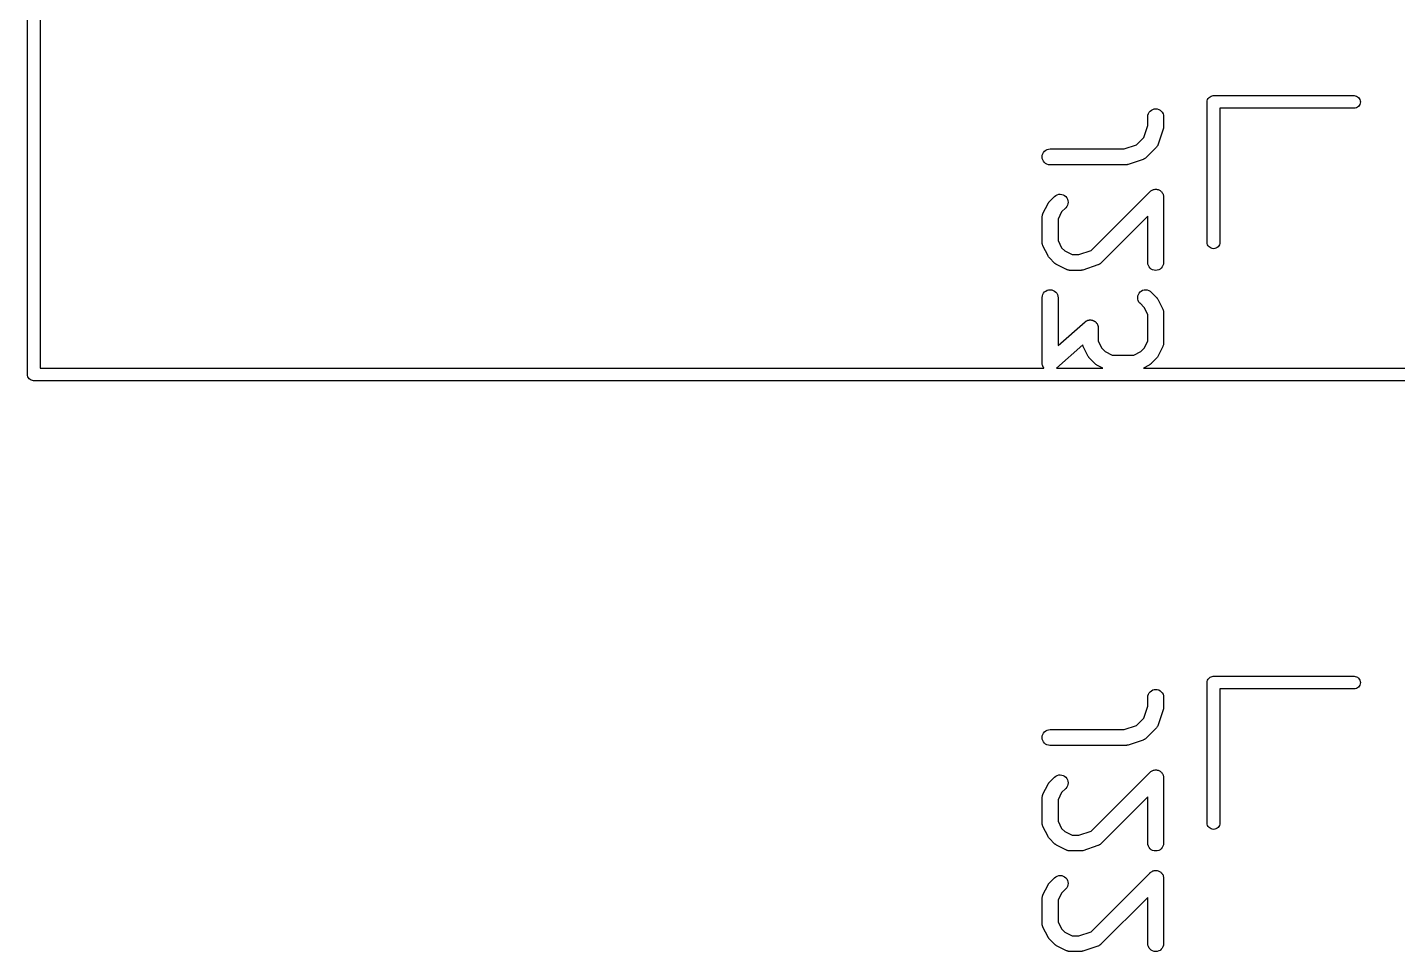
# Model space of a CAD drawing. Extents: x 37 to 98, y -173 to -16.
# Drawn here: x 37.94 to 50.91, y -127.22 to -118.46 of the extents above; entities that cross this region are included whole.
import ezdxf

# ---------------------------------------------------------------- set-up
doc = ezdxf.new("R2010")
doc.units = 0
doc.layers.add('BLACK', color=7, linetype='CONTINUOUS')

msp = doc.modelspace()

# ---------------------------------------------------------------- linework, layer by layer
at = {"layer": 'BLACK', "linetype": 'CONTINUOUS'}
for p, q in [((37.94, -121.747), (37.94, -92.7529)), ((38.06, -92.81), (38.06, -121.69)), ((49.1097, -119.17), (49.1109, -119.158)), ((49.11, -119.173), (49.1097, -119.17)), ((49.11, -120.503), (49.11, -119.173)), ((49.1109, -119.158), (49.1143, -119.147)), ((49.1143, -119.147), (49.1199, -119.137)), ((49.1199, -119.137), (49.1274, -119.127)), ((49.1274, -119.127), (49.1365, -119.12)), ((49.1365, -119.12), (49.1469, -119.114)), ((49.1469, -119.114), (49.1582, -119.111)), ((49.1582, -119.111), (49.1671, -119.11)), ((49.1671, -119.11), (49.17, -119.11)), ((49.17, -119.11), (49.1729, -119.11)), ((49.1729, -119.11), (50.5029, -119.11)), ((50.5029, -119.11), (50.5118, -119.111)), ((50.5118, -119.111), (50.5231, -119.114)), ((50.5231, -119.114), (50.5335, -119.12)), ((50.5335, -119.22), (50.5231, -119.226)), ((50.5335, -119.12), (50.5426, -119.127)), ((50.5426, -119.213), (50.5335, -119.22)), ((50.5426, -119.127), (50.5501, -119.137)), ((50.5501, -119.203), (50.5426, -119.213)), ((50.5501, -119.137), (50.5557, -119.147)), ((50.5557, -119.193), (50.5501, -119.203)), ((50.5557, -119.147), (50.5591, -119.158)), ((50.5591, -119.182), (50.5557, -119.193)), ((50.5591, -119.158), (50.5603, -119.17)), ((50.5603, -119.17), (50.5591, -119.182)), ((48.5474, -119.308), (48.549, -119.294)), ((48.5474, -119.31), (48.5474, -119.308)), ((48.5474, -119.393), (48.5474, -119.31)), ((48.549, -119.294), (48.5534, -119.28)), ((48.5534, -119.28), (48.5605, -119.267)), ((48.5605, -119.267), (48.5699, -119.256)), ((48.5699, -119.256), (48.5813, -119.247)), ((48.5813, -119.247), (48.5943, -119.24)), ((48.5943, -119.24), (48.6083, -119.236)), ((48.6083, -119.236), (48.6229, -119.235)), ((48.6229, -119.235), (48.6375, -119.236)), ((48.6375, -119.236), (48.6514, -119.24)), ((48.6514, -119.24), (48.6643, -119.247)), ((48.6643, -119.247), (48.6756, -119.257)), ((48.6756, -119.257), (48.6848, -119.268)), ((48.6848, -119.268), (48.6917, -119.281)), ((48.6917, -119.281), (48.696, -119.295)), ((48.696, -119.295), (48.6974, -119.31)), ((48.6974, -119.31), (48.6974, -119.405)), ((50.5029, -119.23), (49.23, -119.23)), ((49.23, -119.23), (49.23, -120.503)), ((50.5118, -119.229), (50.5029, -119.23)), ((50.5231, -119.226), (50.5118, -119.229)), ((48.5092, -119.507), (48.5474, -119.393)), ((48.6935, -119.428), (48.6459, -119.571)), ((48.6945, -119.424), (48.6935, -119.428)), ((48.6957, -119.42), (48.6945, -119.424)), ((48.6961, -119.417), (48.6957, -119.42)), ((48.6968, -119.414), (48.6961, -119.417)), ((48.6969, -119.41), (48.6968, -119.414)), ((48.6974, -119.406), (48.6969, -119.41)), ((48.6974, -119.405), (48.6974, -119.406)), ((48.3245, -119.615), (48.439, -119.577)), ((48.439, -119.577), (48.5092, -119.507)), ((48.6278, -119.601), (48.5326, -119.696)), ((48.6292, -119.599), (48.6278, -119.601)), ((48.6308, -119.597), (48.6292, -119.599)), ((48.6338, -119.593), (48.6308, -119.597)), ((48.6371, -119.589), (48.6338, -119.593)), ((48.6381, -119.587), (48.6371, -119.589)), ((48.6394, -119.586), (48.6381, -119.587)), ((48.6416, -119.581), (48.6394, -119.586)), ((48.644, -119.576), (48.6416, -119.581)), ((48.6446, -119.574), (48.644, -119.576)), ((48.6456, -119.572), (48.6446, -119.574)), ((48.6459, -119.571), (48.6456, -119.572)), ((47.5474, -119.69), (47.5489, -119.675)), ((47.5487, -119.705), (47.5474, -119.69)), ((47.5528, -119.719), (47.5487, -119.705)), ((47.5489, -119.675), (47.5532, -119.661)), ((47.5596, -119.732), (47.5528, -119.719)), ((47.5532, -119.661), (47.5602, -119.649)), ((47.5688, -119.743), (47.5596, -119.732)), ((47.5602, -119.649), (47.5695, -119.637)), ((47.5695, -119.637), (47.5809, -119.628)), ((47.5809, -119.628), (47.5938, -119.621)), ((47.5938, -119.621), (47.6078, -119.617)), ((47.6078, -119.617), (47.6224, -119.615)), ((47.6224, -119.615), (48.3245, -119.615)), ((48.5032, -119.714), (48.3604, -119.762)), ((48.5053, -119.713), (48.5032, -119.714)), ((48.5074, -119.712), (48.5053, -119.713)), ((48.5119, -119.71), (48.5074, -119.712)), ((48.5166, -119.708), (48.5119, -119.71)), ((48.5184, -119.707), (48.5166, -119.708)), ((48.5204, -119.706), (48.5184, -119.707)), ((48.5244, -119.703), (48.5204, -119.706)), ((48.5286, -119.7), (48.5244, -119.703)), ((48.5301, -119.698), (48.5286, -119.7)), ((48.5318, -119.697), (48.5301, -119.698)), ((48.5326, -119.696), (48.5318, -119.697)), ((47.58, -119.752), (47.5688, -119.743)), ((47.5928, -119.759), (47.58, -119.752)), ((47.6068, -119.764), (47.5928, -119.759)), ((47.6213, -119.765), (47.6068, -119.764)), ((47.6224, -119.765), (47.6213, -119.765)), ((48.3367, -119.765), (47.6224, -119.765)), ((48.3409, -119.765), (48.3367, -119.765)), ((48.3451, -119.765), (48.3409, -119.765)), ((48.3481, -119.764), (48.3451, -119.765)), ((48.3512, -119.764), (48.3481, -119.764)), ((48.3553, -119.763), (48.3512, -119.764)), ((48.3594, -119.762), (48.3553, -119.763)), ((48.3604, -119.762), (48.3594, -119.762)), ((48.6015, -120), (48.6083, -119.998)), ((48.6083, -119.998), (48.6085, -119.998)), ((48.6085, -119.998), (48.6086, -119.998)), ((48.6086, -119.998), (48.6158, -119.997)), ((48.6158, -119.997), (48.6229, -119.996)), ((48.6229, -119.996), (48.623, -119.996)), ((48.623, -119.996), (48.6232, -119.996)), ((48.6232, -119.996), (48.6303, -119.997)), ((48.6303, -119.997), (48.6375, -119.998)), ((48.6375, -119.998), (48.6376, -119.998)), ((48.6376, -119.998), (48.6377, -119.998)), ((48.6377, -119.998), (48.6445, -120)), ((47.6034, -120.132), (47.6057, -120.129)), ((47.6057, -120.129), (47.6077, -120.125)), ((47.6077, -120.125), (47.6097, -120.123)), ((47.6097, -120.123), (47.6114, -120.12)), ((47.6114, -120.12), (47.6143, -120.117)), ((47.6143, -120.117), (47.617, -120.114)), ((47.617, -120.114), (47.6646, -120.066)), ((47.6646, -120.066), (47.6653, -120.065)), ((47.6653, -120.065), (47.6768, -120.056)), ((47.6768, -120.056), (47.6898, -120.049)), ((47.6898, -120.049), (47.7038, -120.045)), ((47.7038, -120.045), (47.7184, -120.044)), ((47.7184, -120.044), (47.733, -120.046)), ((47.733, -120.046), (47.7469, -120.05)), ((47.7469, -120.05), (47.7598, -120.057)), ((47.7598, -120.057), (47.771, -120.066)), ((47.771, -120.066), (47.7802, -120.078)), ((47.7802, -120.078), (47.7871, -120.091)), ((47.7871, -120.091), (47.7912, -120.105)), ((47.7926, -120.119), (47.7911, -120.134)), ((47.7912, -120.105), (47.7926, -120.119)), ((48.0104, -120.577), (48.5693, -120.018)), ((48.5693, -120.018), (48.5699, -120.018)), ((48.5699, -120.018), (48.5699, -120.018)), ((48.5699, -120.018), (48.5699, -120.018)), ((48.5699, -120.018), (48.5701, -120.018)), ((48.5701, -120.018), (48.5758, -120.013)), ((48.5758, -120.013), (48.5813, -120.009)), ((48.5813, -120.009), (48.5814, -120.009)), ((48.5814, -120.009), (48.5815, -120.009)), ((48.5815, -120.009), (48.588, -120.005)), ((48.588, -120.005), (48.5943, -120.002)), ((48.5943, -120.002), (48.5944, -120.002)), ((48.5944, -120.002), (48.5945, -120.002)), ((48.5945, -120.002), (48.6015, -120)), ((48.6445, -120), (48.6514, -120.002)), ((48.6514, -120.002), (48.6516, -120.002)), ((48.6516, -120.002), (48.6517, -120.002)), ((48.6517, -120.002), (48.6581, -120.006)), ((48.6581, -120.006), (48.6643, -120.009)), ((48.6643, -120.009), (48.6644, -120.009)), ((48.6644, -120.009), (48.6645, -120.009)), ((48.6645, -120.009), (48.6701, -120.014)), ((48.6701, -120.014), (48.6756, -120.019)), ((48.6756, -120.019), (48.6757, -120.019)), ((48.6757, -120.019), (48.6758, -120.019)), ((48.6758, -120.019), (48.6803, -120.024)), ((48.6803, -120.024), (48.6848, -120.03)), ((48.6848, -120.03), (48.6849, -120.03)), ((48.6849, -120.03), (48.685, -120.03)), ((48.685, -120.03), (48.6884, -120.037)), ((48.6884, -120.037), (48.6917, -120.043)), ((48.6917, -120.043), (48.6918, -120.043)), ((48.6918, -120.043), (48.6918, -120.043)), ((48.6918, -120.043), (48.6939, -120.05)), ((48.6939, -120.05), (48.696, -120.057)), ((48.696, -120.057), (48.696, -120.057)), ((48.696, -120.057), (48.696, -120.057)), ((48.696, -120.057), (48.6967, -120.064)), ((48.6967, -120.064), (48.6974, -120.071)), ((48.6974, -120.071), (48.6974, -120.69)), ((47.5476, -120.256), (47.5484, -120.251)), ((47.5476, -120.259), (47.5476, -120.256)), ((47.5484, -120.251), (47.549, -120.246)), ((47.549, -120.246), (47.5497, -120.244)), ((47.5497, -120.244), (47.5501, -120.242)), ((47.5501, -120.242), (47.5519, -120.237)), ((47.5519, -120.237), (47.5534, -120.232)), ((47.5534, -120.232), (47.5545, -120.23)), ((47.5545, -120.23), (47.5553, -120.228)), ((47.5553, -120.228), (47.6029, -120.133)), ((47.6029, -120.133), (47.6034, -120.132)), ((47.7316, -120.211), (47.6974, -120.28)), ((47.7707, -120.172), (47.7316, -120.211)), ((47.7799, -120.161), (47.7707, -120.172)), ((47.7869, -120.148), (47.7799, -120.161)), ((47.7911, -120.134), (47.7869, -120.148)), ((48.5474, -120.252), (48.104, -120.696)), ((48.5474, -120.69), (48.5474, -120.252)), ((47.5474, -120.261), (47.5476, -120.259)), ((47.5474, -120.262), (47.5474, -120.261)), ((47.5474, -120.5), (47.5474, -120.262)), ((47.6974, -120.28), (47.6974, -120.482)), ((47.5476, -120.502), (47.5474, -120.5)), ((47.5475, -120.504), (47.5476, -120.502)), ((47.5483, -120.509), (47.5475, -120.504)), ((47.5488, -120.515), (47.5483, -120.509)), ((47.5494, -120.517), (47.5488, -120.515)), ((47.5498, -120.519), (47.5494, -120.517)), ((47.6974, -120.482), (47.7316, -120.551)), ((49.1109, -120.512), (49.11, -120.503)), ((49.1143, -120.523), (49.1109, -120.512)), ((49.2291, -120.512), (49.2257, -120.523)), ((49.23, -120.503), (49.2291, -120.512)), ((47.5516, -120.524), (47.5498, -120.519)), ((47.553, -120.529), (47.5516, -120.524)), ((47.5541, -120.531), (47.553, -120.529)), ((47.5548, -120.533), (47.5541, -120.531)), ((47.5553, -120.534), (47.5548, -120.533)), ((47.6029, -120.629), (47.5553, -120.534)), ((47.6052, -120.632), (47.6029, -120.629)), ((47.6071, -120.636), (47.6052, -120.632)), ((47.609, -120.639), (47.6071, -120.636)), ((47.6107, -120.641), (47.609, -120.639)), ((47.6136, -120.644), (47.6107, -120.641)), ((47.6162, -120.648), (47.6136, -120.644)), ((47.7316, -120.551), (47.762, -120.581)), ((47.762, -120.581), (47.8306, -120.615)), ((47.8306, -120.615), (47.8959, -120.615)), ((47.8959, -120.615), (48.0104, -120.577)), ((49.1199, -120.533), (49.1143, -120.523)), ((49.1274, -120.543), (49.1199, -120.533)), ((49.1365, -120.55), (49.1274, -120.543)), ((49.1469, -120.556), (49.1365, -120.55)), ((49.1582, -120.559), (49.1469, -120.556)), ((49.17, -120.56), (49.1582, -120.559)), ((49.1818, -120.559), (49.17, -120.56)), ((49.1931, -120.556), (49.1818, -120.559)), ((49.2035, -120.55), (49.1931, -120.556)), ((49.2126, -120.543), (49.2035, -120.55)), ((49.2201, -120.533), (49.2126, -120.543)), ((49.2257, -120.523), (49.2201, -120.533)), ((47.617, -120.648), (47.6162, -120.648)), ((47.6646, -120.696), (47.617, -120.648)), ((47.6678, -120.699), (47.6646, -120.696)), ((47.6709, -120.701), (47.6678, -120.699)), ((47.6735, -120.703), (47.6709, -120.701)), ((47.6759, -120.705), (47.6735, -120.703)), ((47.6796, -120.707), (47.6759, -120.705)), ((47.6831, -120.709), (47.6796, -120.707)), ((47.6841, -120.71), (47.6831, -120.709)), ((47.7793, -120.758), (47.6841, -120.71)), ((47.7814, -120.758), (47.7793, -120.758)), ((47.7833, -120.759), (47.7814, -120.758)), ((47.7882, -120.761), (47.7833, -120.759)), ((47.793, -120.763), (47.7882, -120.761)), ((47.7952, -120.763), (47.793, -120.763)), ((47.7973, -120.764), (47.7952, -120.763)), ((47.8024, -120.764), (47.7973, -120.764)), ((47.8074, -120.765), (47.8024, -120.764)), ((47.8096, -120.765), (47.8074, -120.765)), ((47.8118, -120.765), (47.8096, -120.765)), ((47.8129, -120.765), (47.8118, -120.765)), ((47.9081, -120.765), (47.8129, -120.765)), ((47.9123, -120.765), (47.9081, -120.765)), ((47.9165, -120.765), (47.9123, -120.765)), ((47.9196, -120.764), (47.9165, -120.765)), ((47.9227, -120.764), (47.9196, -120.764)), ((47.9267, -120.763), (47.9227, -120.764)), ((47.9308, -120.762), (47.9267, -120.763)), ((47.9318, -120.762), (47.9308, -120.762)), ((48.0747, -120.714), (47.9318, -120.762)), ((48.0767, -120.713), (48.0747, -120.714)), ((48.0788, -120.712), (48.0767, -120.713)), ((48.0834, -120.71), (48.0788, -120.712)), ((48.088, -120.708), (48.0834, -120.71)), ((48.0898, -120.707), (48.088, -120.708)), ((48.0918, -120.706), (48.0898, -120.707)), ((48.0958, -120.703), (48.0918, -120.706)), ((48.1, -120.7), (48.0958, -120.703)), ((48.1015, -120.698), (48.1, -120.7)), ((48.1032, -120.697), (48.1015, -120.698)), ((48.104, -120.696), (48.1032, -120.697)), ((48.5488, -120.705), (48.5474, -120.69)), ((48.553, -120.719), (48.5488, -120.705)), ((48.5599, -120.732), (48.553, -120.719)), ((48.5692, -120.743), (48.5599, -120.732)), ((48.5804, -120.753), (48.5692, -120.743)), ((48.5933, -120.76), (48.5804, -120.753)), ((48.6073, -120.764), (48.5933, -120.76)), ((48.6219, -120.765), (48.6073, -120.764)), ((48.6364, -120.764), (48.6219, -120.765)), ((48.6505, -120.76), (48.6364, -120.764)), ((48.6634, -120.753), (48.6505, -120.76)), ((48.6749, -120.744), (48.6634, -120.753)), ((48.6843, -120.733), (48.6749, -120.744)), ((48.6913, -120.72), (48.6843, -120.733)), ((48.6957, -120.706), (48.6913, -120.72)), ((48.6974, -120.692), (48.6957, -120.706)), ((48.6974, -120.69), (48.6974, -120.692)), ((47.5474, -121.023), (47.549, -121.008)), ((47.5474, -121.024), (47.5474, -121.023)), ((47.5474, -121.643), (47.5474, -121.024)), ((47.549, -121.008), (47.5534, -120.994)), ((47.5534, -120.994), (47.5605, -120.981)), ((47.5605, -120.981), (47.5699, -120.97)), ((47.5699, -120.97), (47.5813, -120.961)), ((47.5813, -120.961), (47.5943, -120.954)), ((47.5943, -120.954), (47.6083, -120.95)), ((47.6083, -120.95), (47.6229, -120.949)), ((47.6229, -120.949), (47.6375, -120.95)), ((47.6375, -120.95), (47.6514, -120.955)), ((47.6514, -120.955), (47.6643, -120.962)), ((47.6643, -120.962), (47.6756, -120.971)), ((47.6756, -120.971), (47.6848, -120.982)), ((47.6848, -120.982), (47.6917, -120.995)), ((47.6917, -120.995), (47.696, -121.009)), ((47.696, -121.009), (47.6974, -121.024)), ((47.6974, -121.024), (47.6974, -121.478)), ((48.4521, -121.023), (48.4537, -121.008)), ((48.4534, -121.038), (48.4521, -121.023)), ((48.4537, -121.008), (48.4581, -120.995)), ((48.4581, -120.995), (48.4651, -120.982)), ((48.4651, -120.982), (48.4745, -120.97)), ((48.4745, -120.97), (48.4859, -120.961)), ((48.4859, -120.961), (48.4988, -120.954)), ((48.4988, -120.954), (48.5128, -120.95)), ((48.5128, -120.95), (48.5274, -120.949)), ((48.5274, -120.949), (48.542, -120.95)), ((48.542, -120.95), (48.556, -120.955)), ((48.556, -120.955), (48.5689, -120.961)), ((48.5689, -120.961), (48.5802, -120.971)), ((48.5802, -120.971), (48.6278, -121.018)), ((48.6278, -121.018), (48.6285, -121.019)), ((48.6285, -121.019), (48.6312, -121.022)), ((48.6312, -121.022), (48.6341, -121.025)), ((48.6341, -121.025), (48.6357, -121.028)), ((48.6357, -121.028), (48.6377, -121.031)), ((48.6377, -121.031), (48.6396, -121.034)), ((48.6396, -121.034), (48.6418, -121.038)), ((48.4575, -121.052), (48.4534, -121.038)), ((48.4642, -121.065), (48.4575, -121.052)), ((48.4734, -121.076), (48.4642, -121.065)), ((48.4741, -121.077), (48.4734, -121.076)), ((48.5131, -121.116), (48.4741, -121.077)), ((48.5474, -121.184), (48.5131, -121.116)), ((48.6418, -121.038), (48.6895, -121.133)), ((48.6895, -121.133), (48.6899, -121.134)), ((48.6899, -121.134), (48.6907, -121.136)), ((48.6907, -121.136), (48.6917, -121.138)), ((48.6917, -121.138), (48.6932, -121.143)), ((48.6932, -121.143), (48.695, -121.148)), ((48.695, -121.148), (48.6953, -121.15)), ((48.6953, -121.15), (48.696, -121.152)), ((48.696, -121.152), (48.6965, -121.157)), ((48.6965, -121.157), (48.6973, -121.162)), ((48.6973, -121.162), (48.6972, -121.164)), ((48.6972, -121.164), (48.6974, -121.167)), ((47.6974, -121.478), (47.9539, -121.253)), ((47.9539, -121.253), (47.9547, -121.252)), ((47.9547, -121.252), (47.9586, -121.25)), ((47.9586, -121.25), (47.9623, -121.247)), ((47.9623, -121.247), (47.9646, -121.246)), ((47.9646, -121.246), (47.9668, -121.244)), ((47.9668, -121.244), (47.9711, -121.242)), ((47.9711, -121.242), (47.9752, -121.24)), ((47.9752, -121.24), (47.9778, -121.239)), ((47.9778, -121.239), (47.9802, -121.238)), ((47.9802, -121.238), (47.9848, -121.237)), ((47.9848, -121.237), (47.9893, -121.236)), ((47.9893, -121.236), (47.9919, -121.236)), ((47.9919, -121.236), (47.9945, -121.235)), ((47.9945, -121.235), (47.9992, -121.235)), ((47.9992, -121.235), (48.0039, -121.235)), ((48.0039, -121.235), (48.0065, -121.235)), ((48.0065, -121.235), (48.0091, -121.235)), ((48.0091, -121.235), (48.0137, -121.236)), ((48.0137, -121.236), (48.0184, -121.236)), ((48.0184, -121.236), (48.0209, -121.237)), ((48.0209, -121.237), (48.0235, -121.237)), ((48.0235, -121.237), (48.0279, -121.239)), ((48.0279, -121.239), (48.0324, -121.24)), ((48.0324, -121.24), (48.0347, -121.242)), ((48.0347, -121.242), (48.0372, -121.243)), ((48.0372, -121.243), (48.0411, -121.245)), ((48.0411, -121.245), (48.0453, -121.247)), ((48.0453, -121.247), (48.0473, -121.249)), ((48.0473, -121.249), (48.0495, -121.25)), ((48.0495, -121.25), (48.0529, -121.254)), ((48.0529, -121.254), (48.0566, -121.257)), ((48.0566, -121.257), (48.0582, -121.259)), ((48.0582, -121.259), (48.0601, -121.261)), ((48.0601, -121.261), (48.0628, -121.264)), ((48.0628, -121.264), (48.0658, -121.268)), ((48.0658, -121.268), (48.067, -121.27)), ((48.067, -121.27), (48.0686, -121.272)), ((48.0686, -121.272), (48.0705, -121.277)), ((48.0705, -121.277), (48.0727, -121.281)), ((48.0727, -121.281), (48.0734, -121.283)), ((48.0734, -121.283), (48.0745, -121.286)), ((48.0745, -121.286), (48.0755, -121.29)), ((48.0755, -121.29), (48.0769, -121.295)), ((48.0769, -121.295), (48.0772, -121.298)), ((48.5474, -121.435), (48.5474, -121.184)), ((48.6974, -121.167), (48.6974, -121.452)), ((48.0772, -121.298), (48.0777, -121.3)), ((48.0777, -121.3), (48.0779, -121.305)), ((48.0779, -121.305), (48.0783, -121.31)), ((48.0783, -121.31), (48.0783, -121.435)), ((47.9311, -121.472), (47.6824, -121.69)), ((47.9325, -121.476), (47.9311, -121.472)), ((47.934, -121.481), (47.9325, -121.476)), ((47.935, -121.483), (47.934, -121.481)), ((47.9358, -121.485), (47.935, -121.483)), ((47.9363, -121.486), (47.9358, -121.485)), ((47.9839, -121.581), (47.9363, -121.486)), ((48.0783, -121.435), (48.1126, -121.503)), ((48.1126, -121.503), (48.143, -121.534)), ((48.143, -121.534), (48.2115, -121.568)), ((48.4142, -121.568), (48.4827, -121.534)), ((48.4827, -121.534), (48.5131, -121.503)), ((48.5131, -121.503), (48.5474, -121.435)), ((48.6895, -121.486), (48.6418, -121.581)), ((48.6903, -121.484), (48.6895, -121.486)), ((48.6913, -121.482), (48.6903, -121.484)), ((48.6929, -121.477), (48.6913, -121.482)), ((48.6947, -121.472), (48.6929, -121.477)), ((48.6951, -121.47), (48.6947, -121.472)), ((48.6957, -121.468), (48.6951, -121.47)), ((48.6963, -121.463), (48.6957, -121.468)), ((48.6972, -121.458), (48.6963, -121.463)), ((48.6974, -121.453), (48.6971, -121.456)), ((48.6971, -121.456), (48.6972, -121.458)), ((48.6974, -121.452), (48.6974, -121.453)), ((47.5478, -121.648), (47.5474, -121.643)), ((47.548, -121.652), (47.5478, -121.648)), ((47.5486, -121.655), (47.548, -121.652)), ((47.5488, -121.657), (47.5486, -121.655)), ((47.5502, -121.662), (47.5488, -121.657)), ((47.5512, -121.667), (47.5502, -121.662)), ((47.5523, -121.669), (47.5512, -121.667)), ((47.553, -121.671), (47.5523, -121.669)), ((47.5552, -121.676), (47.553, -121.671)), ((47.5572, -121.68), (47.5552, -121.676)), ((47.5587, -121.682), (47.5572, -121.68)), ((47.5599, -121.684), (47.5587, -121.682)), ((47.5629, -121.688), (47.5599, -121.684)), ((47.9861, -121.585), (47.9839, -121.581)), ((47.9881, -121.588), (47.9861, -121.585)), ((47.99, -121.591), (47.9881, -121.588)), ((47.9917, -121.594), (47.99, -121.591)), ((47.9946, -121.597), (47.9917, -121.594)), ((47.9972, -121.6), (47.9946, -121.597)), ((47.9979, -121.601), (47.9972, -121.6)), ((48.0455, -121.648), (47.9979, -121.601)), ((48.0488, -121.651), (48.0455, -121.648)), ((48.0518, -121.654), (48.0488, -121.651)), ((48.0544, -121.656), (48.0518, -121.654)), ((48.0568, -121.658), (48.0544, -121.656)), ((48.0606, -121.66), (48.0568, -121.658)), ((48.0641, -121.662), (48.0606, -121.66)), ((48.065, -121.662), (48.0641, -121.662)), ((48.1204, -121.69), (48.065, -121.662)), ((48.2115, -121.568), (48.4142, -121.568)), ((48.5607, -121.662), (48.5053, -121.69)), ((48.5643, -121.66), (48.5607, -121.662)), ((48.568, -121.658), (48.5643, -121.66)), ((48.5704, -121.656), (48.568, -121.658)), ((48.5731, -121.655), (48.5704, -121.656)), ((48.5761, -121.652), (48.5731, -121.655)), ((48.5794, -121.649), (48.5761, -121.652)), ((48.5802, -121.648), (48.5794, -121.649)), ((48.6278, -121.601), (48.5802, -121.648)), ((48.6305, -121.597), (48.6278, -121.601)), ((48.6334, -121.594), (48.6305, -121.597)), ((48.6351, -121.592), (48.6334, -121.594)), ((48.6371, -121.589), (48.6351, -121.592)), ((48.6391, -121.586), (48.6371, -121.589)), ((48.6414, -121.582), (48.6391, -121.586)), ((48.6418, -121.581), (48.6414, -121.582)), ((37.9397, -121.75), (37.94, -121.747)), ((37.9409, -121.762), (37.9397, -121.75)), ((37.9443, -121.773), (37.9409, -121.762)), ((37.9499, -121.783), (37.9443, -121.773)), ((37.9574, -121.793), (37.9499, -121.783)), ((37.9665, -121.8), (37.9574, -121.793)), ((37.9769, -121.806), (37.9665, -121.8)), ((37.9882, -121.809), (37.9769, -121.806)), ((37.9971, -121.81), (37.9882, -121.809)), ((38, -121.81), (37.9971, -121.81)), ((37.9971, -121.81), (37.9971, -121.81)), ((38.0029, -121.81), (38, -121.81)), ((51.71, -121.81), (38.0029, -121.81)), ((38.06, -121.69), (47.5643, -121.69)), ((47.5643, -121.69), (47.5629, -121.688)), ((47.6824, -121.69), (48.1204, -121.69)), ((48.5053, -121.69), (51.71, -121.69)), ((49.1097, -124.67), (49.1109, -124.658)), ((49.1109, -124.658), (49.1143, -124.647)), ((49.1143, -124.647), (49.1199, -124.637)), ((49.1199, -124.637), (49.1274, -124.627)), ((49.1274, -124.627), (49.1365, -124.62)), ((49.1365, -124.62), (49.1469, -124.614)), ((49.1469, -124.614), (49.1582, -124.611)), ((49.1582, -124.611), (49.1671, -124.61)), ((49.1671, -124.61), (49.17, -124.61)), ((49.17, -124.61), (49.1729, -124.61)), ((49.1729, -124.61), (50.5029, -124.61)), ((50.5029, -124.61), (50.5118, -124.611)), ((50.5118, -124.611), (50.5231, -124.614)), ((50.5231, -124.614), (50.5335, -124.62)), ((50.5335, -124.62), (50.5426, -124.627)), ((50.5426, -124.627), (50.5501, -124.637)), ((50.5501, -124.637), (50.5557, -124.647)), ((50.5557, -124.647), (50.5591, -124.658)), ((50.5591, -124.658), (50.5603, -124.67)), ((48.5474, -124.808), (48.549, -124.794)), ((48.549, -124.794), (48.5534, -124.78)), ((48.5534, -124.78), (48.5605, -124.767)), ((48.5605, -124.767), (48.5699, -124.756)), ((48.5699, -124.756), (48.5813, -124.747)), ((48.5813, -124.747), (48.5943, -124.74)), ((48.5943, -124.74), (48.6083, -124.736)), ((48.6083, -124.736), (48.6229, -124.735)), ((48.6229, -124.735), (48.6375, -124.736)), ((48.6375, -124.736), (48.6514, -124.74)), ((48.6514, -124.74), (48.6643, -124.747)), ((48.6643, -124.747), (48.6756, -124.757)), ((48.6756, -124.757), (48.6848, -124.768)), ((48.6848, -124.768), (48.6917, -124.781)), ((48.6917, -124.781), (48.696, -124.795)), ((48.696, -124.795), (48.6974, -124.81)), ((49.11, -124.673), (49.1097, -124.67)), ((49.11, -126.003), (49.11, -124.673)), ((50.5029, -124.73), (49.23, -124.73)), ((49.23, -124.73), (49.23, -126.003)), ((50.5118, -124.729), (50.5029, -124.73)), ((50.5231, -124.726), (50.5118, -124.729)), ((50.5335, -124.72), (50.5231, -124.726)), ((50.5426, -124.713), (50.5335, -124.72)), ((50.5501, -124.703), (50.5426, -124.713)), ((50.5557, -124.693), (50.5501, -124.703)), ((50.5591, -124.682), (50.5557, -124.693)), ((50.5603, -124.67), (50.5591, -124.682)), ((48.5092, -125.007), (48.5474, -124.893)), ((48.5474, -124.81), (48.5474, -124.808)), ((48.5474, -124.893), (48.5474, -124.81)), ((48.6935, -124.928), (48.6459, -125.071)), ((48.6945, -124.924), (48.6935, -124.928)), ((48.6957, -124.92), (48.6945, -124.924)), ((48.6961, -124.917), (48.6957, -124.92)), ((48.6968, -124.914), (48.6961, -124.917)), ((48.6969, -124.91), (48.6968, -124.914)), ((48.6974, -124.906), (48.6969, -124.91)), ((48.6974, -124.81), (48.6974, -124.905)), ((48.6974, -124.905), (48.6974, -124.906)), ((48.439, -125.077), (48.5092, -125.007)), ((47.5474, -125.19), (47.5489, -125.175)), ((47.5489, -125.175), (47.5532, -125.161)), ((47.5532, -125.161), (47.5602, -125.149)), ((47.5602, -125.149), (47.5695, -125.137)), ((47.5695, -125.137), (47.5809, -125.128)), ((47.5809, -125.128), (47.5938, -125.121)), ((47.5938, -125.121), (47.6078, -125.117)), ((47.6078, -125.117), (47.6224, -125.115)), ((47.6224, -125.115), (48.3245, -125.115)), ((48.3245, -125.115), (48.439, -125.077)), ((48.6278, -125.101), (48.5326, -125.196)), ((48.6292, -125.099), (48.6278, -125.101)), ((48.6308, -125.097), (48.6292, -125.099)), ((48.6338, -125.093), (48.6308, -125.097)), ((48.6371, -125.089), (48.6338, -125.093)), ((48.6381, -125.087), (48.6371, -125.089)), ((48.6394, -125.086), (48.6381, -125.087)), ((48.6416, -125.081), (48.6394, -125.086)), ((48.644, -125.076), (48.6416, -125.081)), ((48.6446, -125.074), (48.644, -125.076)), ((48.6456, -125.072), (48.6446, -125.074)), ((48.6459, -125.071), (48.6456, -125.072)), ((47.5487, -125.205), (47.5474, -125.19)), ((47.5528, -125.219), (47.5487, -125.205)), ((47.5596, -125.232), (47.5528, -125.219)), ((47.5688, -125.243), (47.5596, -125.232)), ((47.58, -125.252), (47.5688, -125.243)), ((47.5928, -125.259), (47.58, -125.252)), ((47.6068, -125.264), (47.5928, -125.259)), ((47.6213, -125.265), (47.6068, -125.264)), ((47.6224, -125.265), (47.6213, -125.265)), ((48.3367, -125.265), (47.6224, -125.265)), ((48.3409, -125.265), (48.3367, -125.265)), ((48.3451, -125.265), (48.3409, -125.265)), ((48.3481, -125.264), (48.3451, -125.265)), ((48.3512, -125.264), (48.3481, -125.264)), ((48.3553, -125.263), (48.3512, -125.264)), ((48.3594, -125.262), (48.3553, -125.263)), ((48.3604, -125.262), (48.3594, -125.262)), ((48.5032, -125.214), (48.3604, -125.262)), ((48.5053, -125.213), (48.5032, -125.214)), ((48.5074, -125.212), (48.5053, -125.213)), ((48.5119, -125.21), (48.5074, -125.212)), ((48.5166, -125.208), (48.5119, -125.21)), ((48.5184, -125.207), (48.5166, -125.208)), ((48.5204, -125.206), (48.5184, -125.207)), ((48.5244, -125.203), (48.5204, -125.206)), ((48.5286, -125.2), (48.5244, -125.203)), ((48.5301, -125.198), (48.5286, -125.2)), ((48.5318, -125.197), (48.5301, -125.198)), ((48.5326, -125.196), (48.5318, -125.197)), ((47.617, -125.614), (47.6646, -125.566)), ((47.6646, -125.566), (47.6653, -125.565)), ((47.6653, -125.565), (47.6768, -125.556)), ((47.6768, -125.556), (47.6898, -125.549)), ((47.6898, -125.549), (47.7038, -125.545)), ((47.7038, -125.545), (47.7184, -125.544)), ((47.7184, -125.544), (47.733, -125.546)), ((47.733, -125.546), (47.7469, -125.55)), ((47.7469, -125.55), (47.7598, -125.557)), ((47.7598, -125.557), (47.771, -125.566)), ((47.771, -125.566), (47.7802, -125.578)), ((48.0104, -126.077), (48.5693, -125.518)), ((48.5693, -125.518), (48.5699, -125.518)), ((48.5699, -125.518), (48.5699, -125.518)), ((48.5699, -125.518), (48.5699, -125.518)), ((48.5699, -125.518), (48.5701, -125.518)), ((48.5701, -125.518), (48.5758, -125.513)), ((48.5758, -125.513), (48.5813, -125.509)), ((48.5813, -125.509), (48.5814, -125.509)), ((48.5814, -125.509), (48.5815, -125.509)), ((48.5815, -125.509), (48.588, -125.505)), ((48.588, -125.505), (48.5943, -125.502)), ((48.5943, -125.502), (48.5944, -125.502)), ((48.5944, -125.502), (48.5945, -125.502)), ((48.5945, -125.502), (48.6015, -125.5)), ((48.6015, -125.5), (48.6083, -125.498)), ((48.6083, -125.498), (48.6085, -125.498)), ((48.6085, -125.498), (48.6086, -125.498)), ((48.6086, -125.498), (48.6158, -125.497)), ((48.6158, -125.497), (48.6229, -125.496)), ((48.6229, -125.496), (48.623, -125.496)), ((48.623, -125.496), (48.6232, -125.496)), ((48.6232, -125.496), (48.6303, -125.497)), ((48.6303, -125.497), (48.6375, -125.498)), ((48.6375, -125.498), (48.6376, -125.498)), ((48.6376, -125.498), (48.6377, -125.498)), ((48.6377, -125.498), (48.6445, -125.5)), ((48.6445, -125.5), (48.6514, -125.502)), ((48.6514, -125.502), (48.6516, -125.502)), ((48.6516, -125.502), (48.6517, -125.502)), ((48.6517, -125.502), (48.6581, -125.506)), ((48.6581, -125.506), (48.6643, -125.509)), ((48.6643, -125.509), (48.6644, -125.509)), ((48.6644, -125.509), (48.6645, -125.509)), ((48.6645, -125.509), (48.6701, -125.514)), ((48.6701, -125.514), (48.6756, -125.519)), ((48.6756, -125.519), (48.6757, -125.519)), ((48.6757, -125.519), (48.6758, -125.519)), ((48.6758, -125.519), (48.6803, -125.524)), ((48.6803, -125.524), (48.6848, -125.53)), ((48.6848, -125.53), (48.6849, -125.53)), ((48.6849, -125.53), (48.685, -125.53)), ((48.685, -125.53), (48.6884, -125.537)), ((48.6884, -125.537), (48.6917, -125.543)), ((48.6917, -125.543), (48.6918, -125.543)), ((48.6918, -125.543), (48.6918, -125.543)), ((48.6918, -125.543), (48.6939, -125.55)), ((48.6939, -125.55), (48.696, -125.557)), ((48.696, -125.557), (48.696, -125.557)), ((48.696, -125.557), (48.696, -125.557)), ((48.696, -125.557), (48.6967, -125.564)), ((48.6967, -125.564), (48.6974, -125.571)), ((48.6974, -125.571), (48.6974, -126.19)), ((47.5553, -125.728), (47.6029, -125.633)), ((47.6029, -125.633), (47.6034, -125.632)), ((47.6034, -125.632), (47.6057, -125.629)), ((47.6057, -125.629), (47.6077, -125.625)), ((47.6077, -125.625), (47.6097, -125.623)), ((47.6097, -125.623), (47.6114, -125.62)), ((47.6114, -125.62), (47.6143, -125.617)), ((47.6143, -125.617), (47.617, -125.614)), ((47.7707, -125.672), (47.7316, -125.711)), ((47.7799, -125.661), (47.7707, -125.672)), ((47.7869, -125.648), (47.7799, -125.661)), ((47.7802, -125.578), (47.7871, -125.591)), ((47.7911, -125.634), (47.7869, -125.648)), ((47.7871, -125.591), (47.7912, -125.605)), ((47.7926, -125.619), (47.7911, -125.634)), ((47.7912, -125.605), (47.7926, -125.619)), ((47.5474, -125.761), (47.5476, -125.759)), ((47.5474, -125.762), (47.5474, -125.761)), ((47.5474, -126), (47.5474, -125.762)), ((47.5476, -125.756), (47.5484, -125.751)), ((47.5476, -125.759), (47.5476, -125.756)), ((47.5484, -125.751), (47.549, -125.746)), ((47.549, -125.746), (47.5497, -125.744)), ((47.5497, -125.744), (47.5501, -125.742)), ((47.5501, -125.742), (47.5519, -125.737)), ((47.5519, -125.737), (47.5534, -125.732)), ((47.5534, -125.732), (47.5545, -125.73)), ((47.5545, -125.73), (47.5553, -125.728)), ((47.7316, -125.711), (47.6974, -125.78)), ((47.6974, -125.78), (47.6974, -125.982)), ((48.5474, -125.752), (48.104, -126.196)), ((48.5474, -126.19), (48.5474, -125.752)), ((47.5476, -126.002), (47.5474, -126)), ((47.5475, -126.004), (47.5476, -126.002)), ((47.5483, -126.009), (47.5475, -126.004)), ((47.5488, -126.015), (47.5483, -126.009)), ((47.5494, -126.017), (47.5488, -126.015)), ((47.5498, -126.019), (47.5494, -126.017)), ((47.5516, -126.024), (47.5498, -126.019)), ((47.553, -126.029), (47.5516, -126.024)), ((47.5541, -126.031), (47.553, -126.029)), ((47.5548, -126.033), (47.5541, -126.031)), ((47.5553, -126.034), (47.5548, -126.033)), ((47.6029, -126.129), (47.5553, -126.034)), ((47.6974, -125.982), (47.7316, -126.051)), ((47.7316, -126.051), (47.762, -126.081)), ((47.762, -126.081), (47.8306, -126.115)), ((47.8959, -126.115), (48.0104, -126.077)), ((49.1109, -126.012), (49.11, -126.003)), ((49.1143, -126.023), (49.1109, -126.012)), ((49.1199, -126.033), (49.1143, -126.023)), ((49.1274, -126.043), (49.1199, -126.033)), ((49.1365, -126.05), (49.1274, -126.043)), ((49.1469, -126.056), (49.1365, -126.05)), ((49.1582, -126.059), (49.1469, -126.056)), ((49.17, -126.06), (49.1582, -126.059)), ((49.1818, -126.059), (49.17, -126.06)), ((49.1931, -126.056), (49.1818, -126.059)), ((49.2035, -126.05), (49.1931, -126.056)), ((49.2126, -126.043), (49.2035, -126.05)), ((49.2201, -126.033), (49.2126, -126.043)), ((49.2257, -126.023), (49.2201, -126.033)), ((49.2291, -126.012), (49.2257, -126.023)), ((49.23, -126.003), (49.2291, -126.012)), ((47.6052, -126.132), (47.6029, -126.129)), ((47.6071, -126.136), (47.6052, -126.132)), ((47.609, -126.139), (47.6071, -126.136)), ((47.6107, -126.141), (47.609, -126.139)), ((47.6136, -126.144), (47.6107, -126.141)), ((47.6162, -126.148), (47.6136, -126.144)), ((47.617, -126.148), (47.6162, -126.148)), ((47.6646, -126.196), (47.617, -126.148)), ((47.6678, -126.199), (47.6646, -126.196)), ((47.6709, -126.201), (47.6678, -126.199)), ((47.6735, -126.203), (47.6709, -126.201)), ((47.6759, -126.205), (47.6735, -126.203)), ((47.6796, -126.207), (47.6759, -126.205)), ((47.6831, -126.209), (47.6796, -126.207)), ((47.6841, -126.21), (47.6831, -126.209)), ((47.7793, -126.258), (47.6841, -126.21)), ((47.8306, -126.115), (47.8959, -126.115)), ((48.0747, -126.214), (47.9318, -126.262)), ((48.0767, -126.213), (48.0747, -126.214)), ((48.0788, -126.212), (48.0767, -126.213)), ((48.0834, -126.21), (48.0788, -126.212)), ((48.088, -126.208), (48.0834, -126.21)), ((48.0898, -126.207), (48.088, -126.208)), ((48.0918, -126.206), (48.0898, -126.207)), ((48.0958, -126.203), (48.0918, -126.206)), ((48.1, -126.2), (48.0958, -126.203)), ((48.1015, -126.198), (48.1, -126.2)), ((48.1032, -126.197), (48.1015, -126.198)), ((48.104, -126.196), (48.1032, -126.197)), ((48.5488, -126.205), (48.5474, -126.19)), ((48.553, -126.219), (48.5488, -126.205)), ((48.5599, -126.232), (48.553, -126.219)), ((48.6913, -126.22), (48.6843, -126.233)), ((48.6957, -126.206), (48.6913, -126.22)), ((48.6974, -126.192), (48.6957, -126.206)), ((48.6974, -126.19), (48.6974, -126.192)), ((47.7814, -126.258), (47.7793, -126.258)), ((47.7833, -126.259), (47.7814, -126.258)), ((47.7882, -126.261), (47.7833, -126.259)), ((47.793, -126.263), (47.7882, -126.261)), ((47.7952, -126.263), (47.793, -126.263)), ((47.7973, -126.264), (47.7952, -126.263)), ((47.8024, -126.264), (47.7973, -126.264)), ((47.8074, -126.265), (47.8024, -126.264)), ((47.8096, -126.265), (47.8074, -126.265)), ((47.8118, -126.265), (47.8096, -126.265)), ((47.8129, -126.265), (47.8118, -126.265)), ((47.9081, -126.265), (47.8129, -126.265)), ((47.9123, -126.265), (47.9081, -126.265)), ((47.9165, -126.265), (47.9123, -126.265)), ((47.9196, -126.264), (47.9165, -126.265)), ((47.9227, -126.264), (47.9196, -126.264)), ((47.9267, -126.263), (47.9227, -126.264)), ((47.9308, -126.262), (47.9267, -126.263)), ((47.9318, -126.262), (47.9308, -126.262)), ((48.5692, -126.243), (48.5599, -126.232)), ((48.5804, -126.253), (48.5692, -126.243)), ((48.5933, -126.26), (48.5804, -126.253)), ((48.6073, -126.264), (48.5933, -126.26)), ((48.6219, -126.265), (48.6073, -126.264)), ((48.6364, -126.264), (48.6219, -126.265)), ((48.6505, -126.26), (48.6364, -126.264)), ((48.6634, -126.253), (48.6505, -126.26)), ((48.6749, -126.244), (48.6634, -126.253)), ((48.6843, -126.233), (48.6749, -126.244)), ((48.0104, -127.03), (48.5693, -126.471)), ((48.5693, -126.471), (48.5699, -126.47)), ((48.5699, -126.47), (48.5699, -126.47)), ((48.5699, -126.47), (48.5699, -126.47)), ((48.5699, -126.47), (48.5701, -126.47)), ((48.5701, -126.47), (48.5758, -126.466)), ((48.5758, -126.466), (48.5813, -126.461)), ((48.5813, -126.461), (48.5814, -126.461)), ((48.5814, -126.461), (48.5815, -126.461)), ((48.5815, -126.461), (48.588, -126.458)), ((48.588, -126.458), (48.5943, -126.454)), ((48.5943, -126.454), (48.5944, -126.454)), ((48.5944, -126.454), (48.5945, -126.454)), ((48.5945, -126.454), (48.6015, -126.452)), ((48.6015, -126.452), (48.6083, -126.45)), ((48.6083, -126.45), (48.6085, -126.45)), ((48.6085, -126.45), (48.6086, -126.45)), ((48.6086, -126.45), (48.6158, -126.449)), ((48.6158, -126.449), (48.6229, -126.449)), ((48.6229, -126.449), (48.623, -126.449)), ((48.623, -126.449), (48.6232, -126.449)), ((48.6232, -126.449), (48.6303, -126.45)), ((48.6303, -126.45), (48.6375, -126.45)), ((48.6375, -126.45), (48.6376, -126.45)), ((48.6376, -126.45), (48.6377, -126.45)), ((48.6377, -126.45), (48.6445, -126.453)), ((48.6445, -126.453), (48.6514, -126.455)), ((48.6514, -126.455), (48.6516, -126.455)), ((48.6516, -126.455), (48.6517, -126.455)), ((48.6517, -126.455), (48.6581, -126.458)), ((48.6581, -126.458), (48.6643, -126.462)), ((48.6643, -126.462), (48.6644, -126.462)), ((48.6644, -126.462), (48.6645, -126.462)), ((48.6645, -126.462), (48.6701, -126.466)), ((48.6701, -126.466), (48.6756, -126.471)), ((48.6756, -126.471), (48.6757, -126.471)), ((48.6757, -126.471), (48.6758, -126.471)), ((48.6758, -126.471), (48.6803, -126.477)), ((48.6803, -126.477), (48.6848, -126.482)), ((48.6848, -126.482), (48.6849, -126.482)), ((48.6849, -126.482), (48.685, -126.483)), ((48.685, -126.483), (48.6884, -126.489)), ((47.5553, -126.681), (47.6029, -126.586)), ((47.6029, -126.586), (47.6034, -126.585)), ((47.6034, -126.585), (47.6057, -126.581)), ((47.6057, -126.581), (47.6077, -126.577)), ((47.6077, -126.577), (47.6097, -126.575)), ((47.6097, -126.575), (47.6114, -126.572)), ((47.6114, -126.572), (47.6143, -126.569)), ((47.6143, -126.569), (47.617, -126.566)), ((47.617, -126.566), (47.6646, -126.518)), ((47.6646, -126.518), (47.6653, -126.518)), ((47.6653, -126.518), (47.6768, -126.509)), ((47.6768, -126.509), (47.6898, -126.502)), ((47.6898, -126.502), (47.7038, -126.498)), ((47.7038, -126.498), (47.7184, -126.496)), ((47.7184, -126.496), (47.733, -126.498)), ((47.733, -126.498), (47.7469, -126.502)), ((47.7469, -126.502), (47.7598, -126.509)), ((47.7598, -126.509), (47.771, -126.519)), ((47.7799, -126.613), (47.7707, -126.624)), ((47.771, -126.519), (47.7802, -126.53)), ((47.7869, -126.6), (47.7799, -126.613)), ((47.7802, -126.53), (47.7871, -126.543)), ((47.7911, -126.586), (47.7869, -126.6)), ((47.7871, -126.543), (47.7912, -126.557)), ((47.7926, -126.572), (47.7911, -126.586)), ((47.7912, -126.557), (47.7926, -126.572)), ((48.6884, -126.489), (48.6917, -126.495)), ((48.6917, -126.495), (48.6918, -126.495)), ((48.6918, -126.495), (48.6918, -126.495)), ((48.6918, -126.495), (48.6939, -126.502)), ((48.6939, -126.502), (48.696, -126.509)), ((48.696, -126.509), (48.696, -126.509)), ((48.696, -126.509), (48.696, -126.509)), ((48.696, -126.509), (48.6967, -126.517)), ((48.6967, -126.517), (48.6974, -126.524)), ((48.6974, -126.524), (48.6974, -127.143)), ((47.5474, -126.713), (47.5476, -126.711)), ((47.5474, -126.714), (47.5474, -126.713)), ((47.5474, -126.952), (47.5474, -126.714)), ((47.5476, -126.709), (47.5484, -126.704)), ((47.5476, -126.711), (47.5476, -126.709)), ((47.5484, -126.704), (47.549, -126.699)), ((47.549, -126.699), (47.5497, -126.697)), ((47.5497, -126.697), (47.5501, -126.694)), ((47.5501, -126.694), (47.5519, -126.69)), ((47.5519, -126.69), (47.5534, -126.685)), ((47.5534, -126.685), (47.5545, -126.683)), ((47.5545, -126.683), (47.5553, -126.681)), ((47.7316, -126.663), (47.6974, -126.732)), ((47.6974, -126.732), (47.6974, -126.935)), ((47.7707, -126.624), (47.7316, -126.663)), ((48.5474, -126.705), (48.104, -127.148)), ((48.5474, -127.143), (48.5474, -126.705)), ((47.5476, -126.955), (47.5474, -126.952)), ((47.5475, -126.957), (47.5476, -126.955)), ((47.5483, -126.962), (47.5475, -126.957)), ((47.5488, -126.967), (47.5483, -126.962)), ((47.5494, -126.969), (47.5488, -126.967)), ((47.5498, -126.971), (47.5494, -126.969)), ((47.5516, -126.976), (47.5498, -126.971)), ((47.553, -126.981), (47.5516, -126.976)), ((47.5541, -126.983), (47.553, -126.981)), ((47.5548, -126.985), (47.5541, -126.983)), ((47.5553, -126.986), (47.5548, -126.985)), ((47.6029, -127.081), (47.5553, -126.986)), ((47.6974, -126.935), (47.7316, -127.003)), ((47.7316, -127.003), (47.762, -127.034)), ((47.6052, -127.085), (47.6029, -127.081)), ((47.6071, -127.088), (47.6052, -127.085)), ((47.609, -127.091), (47.6071, -127.088)), ((47.6107, -127.094), (47.609, -127.091)), ((47.6136, -127.097), (47.6107, -127.094)), ((47.6162, -127.1), (47.6136, -127.097)), ((47.617, -127.101), (47.6162, -127.1)), ((47.6646, -127.148), (47.617, -127.101)), ((47.762, -127.034), (47.8306, -127.068)), ((47.8306, -127.068), (47.8959, -127.068)), ((47.8959, -127.068), (48.0104, -127.03)), ((47.6678, -127.151), (47.6646, -127.148)), ((47.6709, -127.154), (47.6678, -127.151)), ((47.6735, -127.156), (47.6709, -127.154)), ((47.6759, -127.158), (47.6735, -127.156)), ((47.6796, -127.16), (47.6759, -127.158)), ((47.6831, -127.162), (47.6796, -127.16)), ((47.6841, -127.162), (47.6831, -127.162)), ((47.7793, -127.21), (47.6841, -127.162)), ((47.7814, -127.211), (47.7793, -127.21)), ((47.7833, -127.212), (47.7814, -127.211)), ((47.7882, -127.213), (47.7833, -127.212)), ((47.793, -127.215), (47.7882, -127.213)), ((47.7952, -127.216), (47.793, -127.215)), ((47.7973, -127.216), (47.7952, -127.216)), ((47.8024, -127.217), (47.7973, -127.216)), ((47.8074, -127.218), (47.8024, -127.217)), ((47.8096, -127.218), (47.8074, -127.218)), ((47.8118, -127.218), (47.8096, -127.218)), ((47.8129, -127.218), (47.8118, -127.218)), ((47.9081, -127.218), (47.8129, -127.218)), ((47.9123, -127.217), (47.9081, -127.218)), ((47.9165, -127.217), (47.9123, -127.217)), ((47.9196, -127.217), (47.9165, -127.217)), ((47.9227, -127.216), (47.9196, -127.217)), ((47.9267, -127.215), (47.9227, -127.216)), ((47.9308, -127.214), (47.9267, -127.215)), ((47.9318, -127.214), (47.9308, -127.214)), ((48.0747, -127.166), (47.9318, -127.214)), ((48.0767, -127.165), (48.0747, -127.166)), ((48.0788, -127.165), (48.0767, -127.165)), ((48.0834, -127.163), (48.0788, -127.165)), ((48.088, -127.16), (48.0834, -127.163)), ((48.0898, -127.159), (48.088, -127.16)), ((48.0918, -127.158), (48.0898, -127.159)), ((48.0958, -127.155), (48.0918, -127.158)), ((48.1, -127.152), (48.0958, -127.155)), ((48.1015, -127.15), (48.1, -127.152)), ((48.1032, -127.149), (48.1015, -127.15)), ((48.104, -127.148), (48.1032, -127.149)), ((48.5488, -127.157), (48.5474, -127.143)), ((48.553, -127.171), (48.5488, -127.157)), ((48.5599, -127.184), (48.553, -127.171)), ((48.5692, -127.196), (48.5599, -127.184)), ((48.5804, -127.205), (48.5692, -127.196)), ((48.5933, -127.212), (48.5804, -127.205)), ((48.6073, -127.216), (48.5933, -127.212)), ((48.6219, -127.218), (48.6073, -127.216)), ((48.6364, -127.217), (48.6219, -127.218)), ((48.6505, -127.212), (48.6364, -127.217)), ((48.6634, -127.206), (48.6505, -127.212)), ((48.6749, -127.196), (48.6634, -127.206)), ((48.6843, -127.185), (48.6749, -127.196)), ((48.6913, -127.172), (48.6843, -127.185)), ((48.6957, -127.158), (48.6913, -127.172)), ((48.6974, -127.144), (48.6957, -127.158)), ((48.6974, -127.143), (48.6974, -127.144))]:
    msp.add_line(p, q, dxfattribs=at)

doc.saveas('drawing.dxf')
